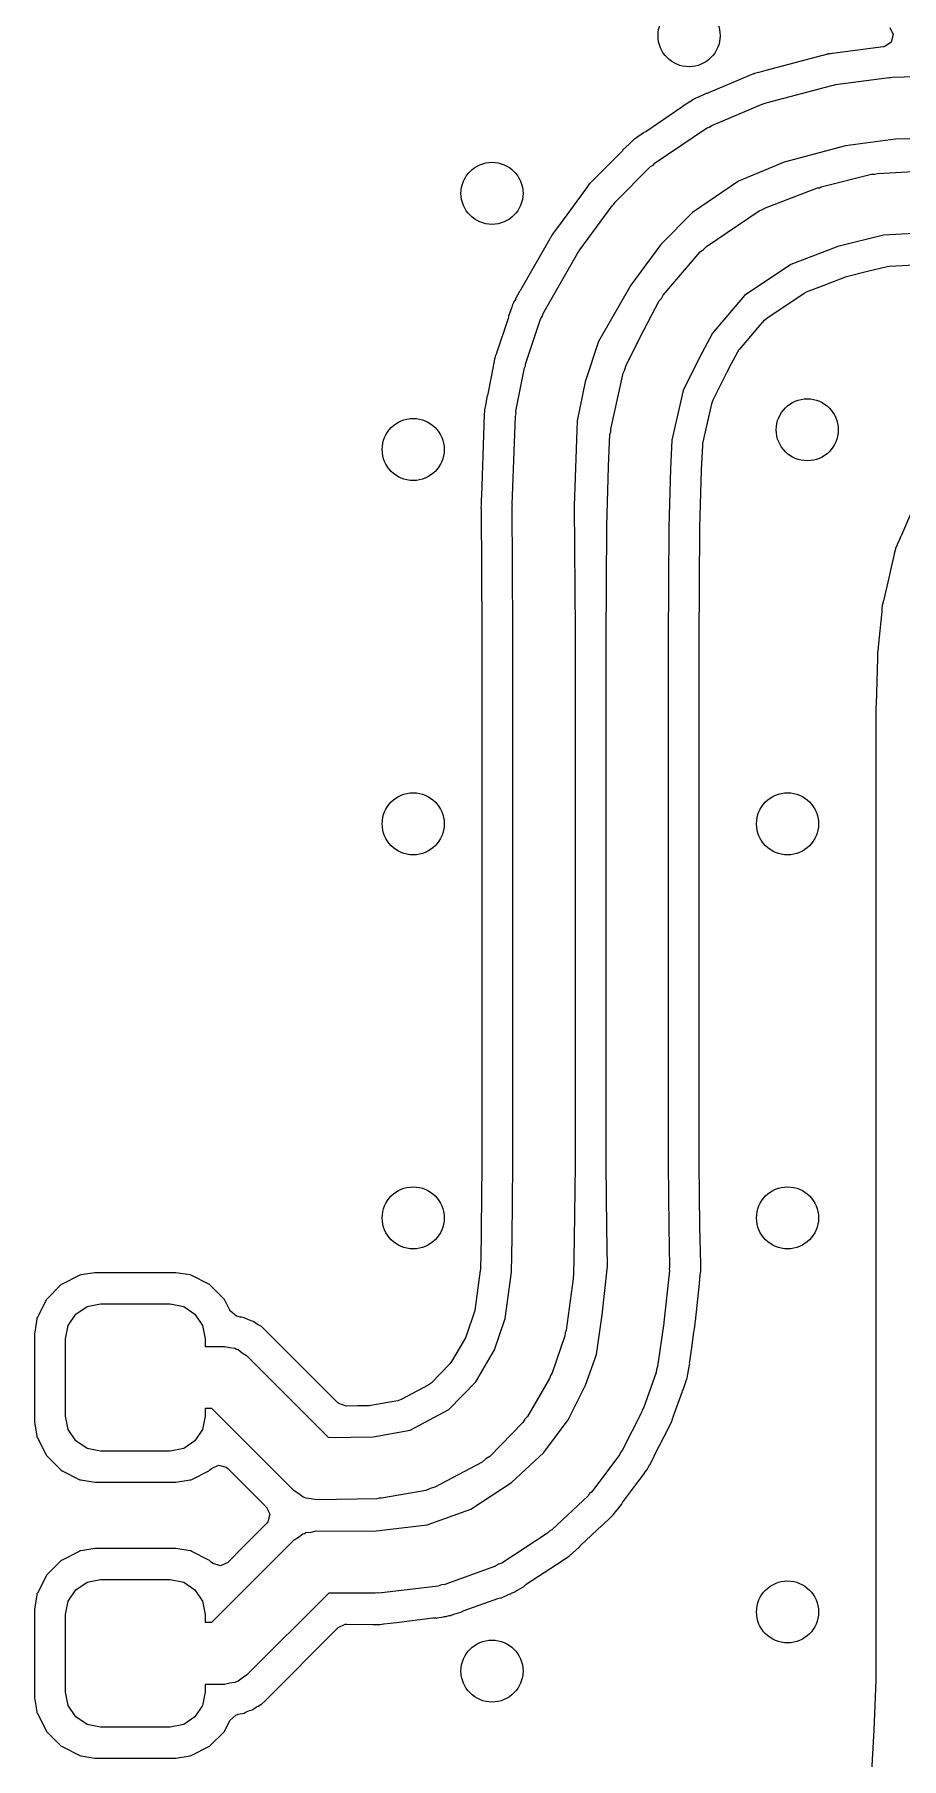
# Model space of a CAD drawing. Extents: x 2.37 to 5.13, y -5.38 to -2.62.
# Drawn here: x 2.8839 to 3.1039, y -4.4372 to -3.9997 of the extents above; entities that cross this region are included whole.
import ezdxf

# ---------------------------------------------------------------- set-up
doc = ezdxf.new("R2010")
doc.units = 0
doc.header["$MEASUREMENT"] = 0
doc.layers.add('BLACK', color=7, linetype='CONTINUOUS')

msp = doc.modelspace()

# ---------------------------------------------------------------- linework, layer by layer
at = {"layer": 'BLACK', "linetype": 'CONTINUOUS'}
for p, q in [((3.10099, -3.99788), (3.10183, -3.99969)), ((3.09925, -4.00283), (3.0864, -4.00453)), ((3.0994, -4.00281), (3.09925, -4.00283)), ((3.09946, -4.0028), (3.0994, -4.00281)), ((3.09967, -4.00275), (3.09946, -4.0028)), ((3.10131, -4.00161), (3.09967, -4.00275)), ((3.10183, -3.99969), (3.10131, -4.00161)), ((3.08389, -4.00503), (3.06951, -4.00884)), ((3.08397, -4.00501), (3.08389, -4.00503)), ((3.0849, -4.00473), (3.08397, -4.00501)), ((3.08501, -4.00472), (3.0849, -4.00473)), ((3.08513, -4.00469), (3.08501, -4.00472)), ((3.08514, -4.00469), (3.08513, -4.00469)), ((3.08513, -4.00469), (3.08513, -4.00469)), ((3.08525, -4.00467), (3.08514, -4.00469)), ((3.08514, -4.00469), (3.08514, -4.00469)), ((3.08536, -4.00464), (3.08525, -4.00467)), ((3.08547, -4.00463), (3.08536, -4.00464)), ((3.08593, -4.00458), (3.08547, -4.00463)), ((3.08547, -4.00463), (3.08547, -4.00463)), ((3.08632, -4.00454), (3.08593, -4.00458)), ((3.0864, -4.00453), (3.08632, -4.00454)), ((3.06533, -4.01013), (3.05494, -4.01451)), ((3.06537, -4.01011), (3.06533, -4.01013)), ((3.06636, -4.00968), (3.06537, -4.01011)), ((3.06647, -4.00965), (3.06636, -4.00968)), ((3.06651, -4.00963), (3.06647, -4.00965)), ((3.06661, -4.00959), (3.06651, -4.00963)), ((3.06766, -4.00933), (3.06661, -4.00959)), ((3.06771, -4.00932), (3.06766, -4.00933)), ((3.06951, -4.00884), (3.06771, -4.00932)), ((3.08717, -4.01239), (3.10078, -4.01059)), ((3.10078, -4.01059), (3.10119, -4.01063)), ((3.10119, -4.01063), (3.10159, -4.01053)), ((3.10159, -4.01053), (3.1166, -4.01013)), ((3.05099, -4.01625), (3.05026, -4.01674)), ((3.05111, -4.01619), (3.05099, -4.01625)), ((3.05141, -4.01603), (3.05111, -4.01619)), ((3.05143, -4.01602), (3.05141, -4.01603)), ((3.05153, -4.01595), (3.05143, -4.01602)), ((3.05234, -4.01561), (3.05153, -4.01595)), ((3.05244, -4.01557), (3.05234, -4.01561)), ((3.05417, -4.01476), (3.05244, -4.01557)), ((3.05437, -4.01466), (3.05417, -4.01476)), ((3.05417, -4.01476), (3.05417, -4.01476)), ((3.0546, -4.01463), (3.05437, -4.01466)), ((3.05462, -4.01463), (3.0546, -4.01463)), ((3.05494, -4.01451), (3.05462, -4.01463)), ((3.06958, -4.01699), (3.0862, -4.01259)), ((3.0862, -4.01259), (3.0867, -4.01257)), ((3.0867, -4.01257), (3.08717, -4.01239)), ((3.04792, -4.01833), (3.039, -4.02436)), ((3.04819, -4.01812), (3.04792, -4.01833)), ((3.04821, -4.0181), (3.04819, -4.01812)), ((3.04835, -4.01793), (3.04821, -4.0181)), ((3.05017, -4.0168), (3.04835, -4.01793)), ((3.05026, -4.01674), (3.05017, -4.0168)), ((3.05574, -4.02275), (3.06855, -4.01734)), ((3.06855, -4.01734), (3.06909, -4.01724)), ((3.06909, -4.01724), (3.06958, -4.01699)), ((3.03837, -4.02471), (3.03678, -4.02586)), ((3.03855, -4.02458), (3.03837, -4.02471)), ((3.03875, -4.02451), (3.03855, -4.02458)), ((3.039, -4.02436), (3.03875, -4.02451)), ((3.04139, -4.03228), (3.0544, -4.02347)), ((3.0544, -4.02347), (3.05511, -4.02319)), ((3.05511, -4.02319), (3.05574, -4.02275)), ((3.03291, -4.02939), (3.02567, -4.03663)), ((3.03311, -4.02917), (3.03291, -4.02939)), ((3.0332, -4.02899), (3.03311, -4.02917)), ((3.0348, -4.0275), (3.0332, -4.02899)), ((3.03487, -4.02743), (3.0348, -4.0275)), ((3.03553, -4.02677), (3.03487, -4.02743)), ((3.03562, -4.02671), (3.03553, -4.02677)), ((3.03571, -4.02663), (3.03562, -4.02671)), ((3.03576, -4.02659), (3.03571, -4.02663)), ((3.03571, -4.02663), (3.03571, -4.02663)), ((3.03585, -4.02652), (3.03576, -4.02659)), ((3.03576, -4.02659), (3.03576, -4.02659)), ((3.03593, -4.02644), (3.03585, -4.02652)), ((3.0367, -4.02592), (3.03593, -4.02644)), ((3.03678, -4.02586), (3.0367, -4.02592)), ((3.08973, -4.02794), (3.07415, -4.03207)), ((3.10242, -4.02626), (3.08973, -4.02794)), ((3.11687, -4.02587), (3.10242, -4.02626)), ((3.03123, -4.04223), (3.04024, -4.03322)), ((3.04024, -4.03322), (3.04088, -4.03283)), ((3.04088, -4.03283), (3.04139, -4.03228)), ((3.07415, -4.03207), (3.06257, -4.03695)), ((3.02477, -4.03753), (3.02406, -4.03851)), ((3.02479, -4.03751), (3.02477, -4.03753)), ((3.02481, -4.03748), (3.02479, -4.03751)), ((3.02567, -4.03663), (3.02481, -4.03748)), ((3.06257, -4.03695), (3.05084, -4.0449)), ((3.08349, -4.03836), (3.0963, -4.03516)), ((3.0963, -4.03516), (3.09706, -4.03514)), ((3.09706, -4.03514), (3.09779, -4.03494)), ((3.09779, -4.03494), (3.113, -4.03414)), ((3.02406, -4.03851), (3.01803, -4.04675)), ((3.03091, -4.04274), (3.03123, -4.04223)), ((3.06941, -4.04364), (3.08262, -4.03863)), ((3.08262, -4.03863), (3.08308, -4.03857)), ((3.08308, -4.03857), (3.08349, -4.03836)), ((3.01803, -4.04675), (3.01612, -4.04935)), ((3.02225, -4.05435), (3.03045, -4.04314)), ((3.03045, -4.04314), (3.03091, -4.04274)), ((3.05084, -4.0449), (3.0428, -4.05294)), ((3.05441, -4.05346), (3.06782, -4.04446)), ((3.06782, -4.04446), (3.06866, -4.04413)), ((3.06866, -4.04413), (3.06941, -4.04364)), ((3.01509, -4.05079), (3.01477, -4.05142)), ((3.01514, -4.05069), (3.01509, -4.05079)), ((3.01521, -4.05059), (3.01514, -4.05069)), ((3.01525, -4.05054), (3.01521, -4.05059)), ((3.01521, -4.05059), (3.01521, -4.05059)), ((3.01543, -4.05026), (3.01525, -4.05054)), ((3.01547, -4.0502), (3.01543, -4.05026)), ((3.01553, -4.0501), (3.01547, -4.0502)), ((3.01547, -4.0502), (3.01547, -4.0502)), ((3.01604, -4.04945), (3.01553, -4.0501)), ((3.01612, -4.04935), (3.01604, -4.04945)), ((3.09937, -4.05062), (3.08776, -4.05353)), ((3.11364, -4.04987), (3.09937, -4.05062)), ((3.01471, -4.05154), (3.00734, -4.06443)), ((3.01296, -4.07049), (3.02177, -4.05508)), ((3.01477, -4.05142), (3.01471, -4.05154)), ((3.02177, -4.05508), (3.02207, -4.05476)), ((3.02207, -4.05476), (3.02225, -4.05435)), ((3.0428, -4.05294), (3.03522, -4.06329)), ((3.04341, -4.06588), (3.05282, -4.05487)), ((3.05282, -4.05487), (3.05368, -4.05424)), ((3.05368, -4.05424), (3.05441, -4.05346)), ((3.08776, -4.05353), (3.07584, -4.05804)), ((3.07584, -4.05804), (3.06409, -4.06594)), ((3.09029, -4.06103), (3.09531, -4.05978)), ((3.09531, -4.05978), (3.10028, -4.05853)), ((3.10028, -4.05853), (3.10083, -4.05845)), ((3.10083, -4.05845), (3.10881, -4.05803)), ((3.00734, -4.06443), (3.00715, -4.06472)), ((3.03522, -4.06329), (3.02702, -4.07763)), ((3.0798, -4.06498), (3.08431, -4.06327)), ((3.08431, -4.06327), (3.08996, -4.06113)), ((3.08996, -4.06113), (3.09029, -4.06103)), ((3.00523, -4.06824), (3.00501, -4.0689)), ((3.0053, -4.0681), (3.00523, -4.06824)), ((3.00544, -4.06779), (3.0053, -4.0681)), ((3.00549, -4.06765), (3.00544, -4.06779)), ((3.00555, -4.06756), (3.00549, -4.06765)), ((3.00592, -4.0669), (3.00555, -4.06755)), ((3.00555, -4.06755), (3.00555, -4.06756)), ((3.00598, -4.0668), (3.00592, -4.0669)), ((3.00696, -4.06492), (3.00598, -4.0668)), ((3.00712, -4.06476), (3.00696, -4.06492)), ((3.00715, -4.06472), (3.00712, -4.06476)), ((3.03864, -4.07452), (3.04244, -4.06731)), ((3.04244, -4.06731), (3.04301, -4.06665)), ((3.04301, -4.06665), (3.04341, -4.06588)), ((3.06409, -4.06594), (3.05595, -4.07545)), ((3.06972, -4.07166), (3.07921, -4.06529)), ((3.07921, -4.06529), (3.0798, -4.06498)), ((3.00406, -4.07176), (3.00114, -4.08052)), ((3.00415, -4.07143), (3.00406, -4.07176)), ((3.00416, -4.07138), (3.00415, -4.07143)), ((3.00417, -4.07115), (3.00416, -4.07138)), ((3.00425, -4.07094), (3.00417, -4.07115)), ((3.00492, -4.06917), (3.00425, -4.07094)), ((3.00425, -4.07094), (3.00425, -4.07094)), ((3.00496, -4.06906), (3.00492, -4.06917)), ((3.00501, -4.0689), (3.00496, -4.06906)), ((3.00853, -4.08331), (3.01233, -4.0719)), ((3.01233, -4.0719), (3.01274, -4.07124)), ((3.01274, -4.07124), (3.01296, -4.07049)), ((3.06755, -4.07404), (3.06912, -4.07219)), ((3.06912, -4.07219), (3.06972, -4.07166)), ((3.03396, -4.08388), (3.03856, -4.07467)), ((3.03856, -4.07467), (3.03862, -4.0746)), ((3.03862, -4.0746), (3.03864, -4.07452)), ((3.05595, -4.07545), (3.0526, -4.0818)), ((3.06285, -4.07953), (3.06755, -4.07404)), ((3.00069, -4.08188), (3.00065, -4.08199)), ((3.00071, -4.08177), (3.00069, -4.08188)), ((3.00073, -4.08171), (3.00071, -4.08177)), ((3.00071, -4.08177), (3.00071, -4.08177)), ((3.00076, -4.0816), (3.00073, -4.08171)), ((3.00073, -4.08171), (3.00073, -4.08171)), ((3.00078, -4.08149), (3.00076, -4.0816)), ((3.0009, -4.08117), (3.00078, -4.08149)), ((3.00111, -4.08061), (3.0009, -4.08117)), ((3.00114, -4.08052), (3.00111, -4.08061)), ((3.02702, -4.07763), (3.02362, -4.08782)), ((3.0526, -4.0818), (3.04847, -4.09007)), ((3.06022, -4.08428), (3.06238, -4.0802)), ((3.06238, -4.0802), (3.06274, -4.07966)), ((3.06274, -4.07966), (3.06285, -4.07953)), ((2.99985, -4.08617), (2.99883, -4.09127)), ((3.00048, -4.08301), (2.99985, -4.08617)), ((3.0005, -4.08291), (3.00048, -4.08301)), ((3.00051, -4.08284), (3.0005, -4.08291)), ((3.00056, -4.08255), (3.00051, -4.08284)), ((3.00063, -4.0821), (3.00056, -4.08255)), ((3.00065, -4.08199), (3.00063, -4.0821)), ((3.00063, -4.0821), (3.00063, -4.0821)), ((3.00608, -4.09526), (3.00828, -4.08424)), ((3.00828, -4.08424), (3.00848, -4.0838)), ((3.00848, -4.0838), (3.00853, -4.08331)), ((3.03012, -4.09987), (3.03332, -4.08566)), ((3.03332, -4.08566), (3.03373, -4.0848)), ((3.03373, -4.0848), (3.03396, -4.08388)), ((3.05612, -4.09242), (3.05961, -4.08543)), ((3.05961, -4.08543), (3.05964, -4.08538)), ((3.05964, -4.08538), (3.06022, -4.08428)), ((3.02362, -4.08782), (3.02165, -4.09772)), ((3.04847, -4.09007), (3.04563, -4.10267)), ((2.99809, -4.095), (2.99808, -4.0951)), ((2.9981, -4.09492), (2.99809, -4.09496)), ((2.99809, -4.09496), (2.99809, -4.095)), ((2.99833, -4.09374), (2.9981, -4.09492)), ((2.9988, -4.09133), (2.99833, -4.09374)), ((2.99882, -4.0913), (2.9988, -4.09133)), ((2.99883, -4.09127), (2.99882, -4.0913)), ((3.05354, -4.1035), (3.05588, -4.09308)), ((3.05588, -4.09308), (3.05612, -4.09242)), ((2.99795, -4.09872), (2.99731, -4.11687)), ((2.99795, -4.09858), (2.99794, -4.09866)), ((2.99794, -4.09866), (2.99795, -4.09869)), ((2.99804, -4.09621), (2.99795, -4.09858)), ((2.99795, -4.09869), (2.99795, -4.09872)), ((2.99808, -4.0951), (2.99804, -4.0962)), ((2.99804, -4.0962), (2.99804, -4.09621)), ((3.00513, -4.11892), (3.00593, -4.09651)), ((3.00593, -4.09651), (3.0061, -4.09589)), ((3.0061, -4.09589), (3.00608, -4.09526)), ((3.02165, -4.09772), (3.02087, -4.11932)), ((3.02954, -4.10921), (3.02994, -4.10119)), ((3.02994, -4.10119), (3.03012, -4.10054)), ((3.03012, -4.10054), (3.03012, -4.09987)), ((3.04563, -4.10267), (3.04527, -4.1099)), ((3.05347, -4.10399), (3.05354, -4.1035)), ((3.05316, -4.11017), (3.05347, -4.10399)), ((3.02913, -4.12439), (3.02953, -4.10938)), ((3.02953, -4.10938), (3.02955, -4.10929)), ((3.02955, -4.10929), (3.02954, -4.10921)), ((3.04527, -4.1099), (3.04487, -4.12473)), ((3.05277, -4.12483), (3.05316, -4.11024)), ((3.05316, -4.11024), (3.05316, -4.11017)), ((2.99731, -4.11687), (2.99728, -4.11756)), ((2.99723, -4.11903), (2.9972, -4.11988)), ((2.9972, -4.11988), (2.99721, -4.11999)), ((2.99721, -4.11999), (2.99722, -4.12004)), ((2.99722, -4.12004), (2.99724, -4.12037)), ((2.99725, -4.11789), (2.99723, -4.11805)), ((2.99723, -4.11805), (2.99723, -4.11817)), ((2.99723, -4.11817), (2.99723, -4.11817)), ((2.99723, -4.11817), (2.99723, -4.1189)), ((2.99723, -4.1189), (2.99723, -4.11903)), ((2.99724, -4.12037), (2.99742, -4.15104)), ((2.99728, -4.11756), (2.99725, -4.11789)), ((3.00516, -4.11908), (3.00513, -4.11892)), ((3.00513, -4.11923), (3.00516, -4.11908)), ((3.00531, -4.15102), (3.00513, -4.11923)), ((3.02087, -4.11932), (3.02106, -4.15097)), ((3.10768, -4.11786), (3.10387, -4.12673)), ((3.02894, -4.15335), (3.02913, -4.12453)), ((3.02914, -4.12446), (3.02913, -4.12439)), ((3.02913, -4.12453), (3.02914, -4.12446)), ((3.04487, -4.12473), (3.04469, -4.15342)), ((3.05258, -4.15344), (3.05277, -4.12489)), ((3.05277, -4.12489), (3.05277, -4.12483)), ((3.10283, -4.12918), (3.10242, -4.13013)), ((3.10285, -4.12912), (3.10283, -4.12918)), ((3.10337, -4.12782), (3.10285, -4.12912)), ((3.10371, -4.127), (3.10337, -4.12782)), ((3.10379, -4.12689), (3.10371, -4.127)), ((3.10387, -4.12673), (3.10379, -4.12689)), ((3.10148, -4.13407), (3.10067, -4.13759)), ((3.10151, -4.13389), (3.10148, -4.13407)), ((3.10206, -4.13153), (3.1015, -4.13375)), ((3.1015, -4.13375), (3.10151, -4.13389)), ((3.10208, -4.13147), (3.10206, -4.13153)), ((3.10228, -4.13058), (3.10208, -4.13147)), ((3.10231, -4.13046), (3.10228, -4.13058)), ((3.10235, -4.13036), (3.10231, -4.13046)), ((3.10237, -4.1303), (3.10235, -4.13036)), ((3.10239, -4.13024), (3.10237, -4.1303)), ((3.10242, -4.13013), (3.10239, -4.13024)), ((3.10067, -4.13759), (3.09935, -4.14337)), ((3.09888, -4.14613), (3.098, -4.1551)), ((3.09889, -4.14605), (3.09888, -4.14613)), ((3.09895, -4.1452), (3.09889, -4.14605)), ((3.09898, -4.14497), (3.09895, -4.14508)), ((3.09895, -4.14508), (3.09895, -4.1452)), ((3.09895, -4.1452), (3.09895, -4.1452)), ((3.099, -4.14486), (3.09898, -4.14497)), ((3.099, -4.14485), (3.09899, -4.14485)), ((3.09899, -4.14485), (3.09899, -4.14486)), ((3.09899, -4.14486), (3.099, -4.14486)), ((3.09902, -4.14474), (3.099, -4.14485)), ((3.09903, -4.14463), (3.09902, -4.14474)), ((3.09927, -4.14369), (3.09903, -4.14463)), ((3.09929, -4.14361), (3.09927, -4.14369)), ((3.09935, -4.14337), (3.09929, -4.14361)), ((2.99742, -4.15104), (2.99742, -4.15106)), ((2.99742, -4.15106), (2.99742, -4.28651)), ((3.00531, -4.28656), (3.00531, -4.15102)), ((3.02106, -4.15097), (3.02106, -4.15098)), ((3.02106, -4.15098), (3.02106, -4.151)), ((3.02106, -4.151), (3.02106, -4.28661)), ((3.02894, -4.15337), (3.02894, -4.15335)), ((3.02894, -4.15339), (3.02894, -4.15337)), ((3.02894, -4.2864), (3.02894, -4.15339)), ((3.04469, -4.15342), (3.04469, -4.28635)), ((3.05258, -4.15346), (3.05258, -4.15344)), ((3.05258, -4.28629), (3.05258, -4.15346)), ((3.09787, -4.1559), (3.09786, -4.15636)), ((3.09795, -4.15549), (3.09787, -4.1559)), ((3.09799, -4.15524), (3.09795, -4.15549)), ((3.098, -4.1551), (3.09799, -4.15524)), ((3.09781, -4.15797), (3.09747, -4.16974)), ((3.09784, -4.1567), (3.09779, -4.1573)), ((3.09779, -4.1573), (3.09779, -4.15741)), ((3.09779, -4.15741), (3.09779, -4.15741)), ((3.09779, -4.15741), (3.09781, -4.15771)), ((3.09781, -4.15771), (3.09781, -4.15797)), ((3.09786, -4.1565), (3.09784, -4.1567)), ((3.09786, -4.15636), (3.09786, -4.1565)), ((3.09741, -4.17195), (3.0974, -4.17218)), ((3.0974, -4.17218), (3.09742, -4.1723)), ((3.09743, -4.17121), (3.09741, -4.17195)), ((3.09742, -4.1723), (3.09742, -4.17241)), ((3.09742, -4.17241), (3.09742, -4.17241)), ((3.09742, -4.17241), (3.09743, -4.1726)), ((3.09745, -4.17004), (3.09743, -4.17015)), ((3.09743, -4.17015), (3.09743, -4.17027)), ((3.09743, -4.17027), (3.09743, -4.17113)), ((3.09743, -4.17113), (3.09743, -4.17121)), ((3.09743, -4.1726), (3.09743, -4.18626)), ((3.09746, -4.16992), (3.09745, -4.17004)), ((3.09747, -4.16974), (3.09746, -4.16992)), ((3.09746, -4.16992), (3.09746, -4.16992)), ((3.09743, -4.18626), (3.09742, -4.19535)), ((3.09742, -4.19535), (3.09742, -4.19536)), ((3.09742, -4.19536), (3.09742, -4.19536)), ((3.09742, -4.19536), (3.09742, -4.19654)), ((3.09742, -4.19654), (3.09742, -4.19783)), ((3.09742, -4.19783), (3.09742, -4.19784)), ((3.09742, -4.19784), (3.09742, -4.19784)), ((3.09742, -4.19784), (3.09742, -4.38736)), ((2.99742, -4.28654), (2.99726, -4.30282)), ((2.99742, -4.28651), (2.99742, -4.28654)), ((3.00513, -4.30508), (3.00531, -4.28656)), ((3.02106, -4.28668), (3.02087, -4.30529)), ((3.02106, -4.28661), (3.02106, -4.28665)), ((3.02106, -4.28665), (3.02106, -4.28668)), ((3.02895, -4.28644), (3.02894, -4.2864)), ((3.02894, -4.28648), (3.02895, -4.28644)), ((3.02913, -4.30249), (3.02894, -4.28648)), ((3.04469, -4.28635), (3.04487, -4.30227)), ((3.05258, -4.28632), (3.05258, -4.28629)), ((3.05277, -4.30211), (3.05258, -4.28632)), ((2.99723, -4.30497), (2.99706, -4.31297)), ((2.99726, -4.30282), (2.99723, -4.30493)), ((2.99723, -4.30493), (2.99723, -4.30497)), ((3.00494, -4.31377), (3.00513, -4.30508)), ((3.02913, -4.30252), (3.02913, -4.30249)), ((3.02913, -4.30254), (3.02913, -4.30252)), ((3.02932, -4.31225), (3.02913, -4.30254)), ((3.04487, -4.30227), (3.04507, -4.31246)), ((3.05277, -4.30214), (3.05277, -4.30211)), ((3.05277, -4.30216), (3.05277, -4.30214)), ((3.05295, -4.31171), (3.05277, -4.30216)), ((3.02087, -4.30537), (3.02067, -4.31458)), ((3.02087, -4.30529), (3.02086, -4.30533)), ((3.02086, -4.30533), (3.02087, -4.30537)), ((2.99703, -4.31331), (2.9966, -4.31645)), ((2.99706, -4.31297), (2.99703, -4.31331)), ((3.0033, -4.32557), (3.00494, -4.31377)), ((3.02799, -4.32461), (3.02932, -4.31225)), ((3.04503, -4.31344), (3.04363, -4.32646)), ((3.04507, -4.31246), (3.04497, -4.31295)), ((3.04497, -4.31295), (3.04503, -4.31344)), ((3.05286, -4.31448), (3.05297, -4.31364)), ((3.05296, -4.31201), (3.05295, -4.31171)), ((3.05296, -4.3121), (3.05296, -4.31201)), ((3.05301, -4.31305), (3.05296, -4.3121)), ((3.05297, -4.31364), (3.05299, -4.31353)), ((3.05297, -4.31364), (3.05297, -4.31364)), ((3.05299, -4.31328), (3.053, -4.31317)), ((3.053, -4.31328), (3.05299, -4.31328)), ((3.05299, -4.31342), (3.05299, -4.3133)), ((3.05299, -4.3133), (3.053, -4.3133)), ((3.05299, -4.31353), (3.05299, -4.31342)), ((3.053, -4.31317), (3.05301, -4.31305)), ((3.053, -4.3133), (3.053, -4.31328)), ((2.89068, -4.31694), (2.88693, -4.32069)), ((2.89089, -4.31683), (2.89068, -4.31694)), ((2.89521, -4.31463), (2.89089, -4.31683)), ((2.89089, -4.31683), (2.89089, -4.31683)), ((2.89541, -4.31453), (2.89521, -4.31463)), ((2.89521, -4.31463), (2.89521, -4.31463)), ((2.89564, -4.31449), (2.89541, -4.31453)), ((2.89922, -4.31392), (2.89564, -4.31449)), ((2.89564, -4.31449), (2.89564, -4.31449)), ((2.89934, -4.31391), (2.89922, -4.31392)), ((2.91969, -4.31391), (2.89934, -4.31391)), ((2.9198, -4.31392), (2.91969, -4.31391)), ((2.92338, -4.31449), (2.9198, -4.31392)), ((2.92361, -4.31453), (2.92338, -4.31449)), ((2.92338, -4.31449), (2.92338, -4.31449)), ((2.92382, -4.31463), (2.92361, -4.31453)), ((2.92813, -4.31683), (2.92382, -4.31463)), ((2.92382, -4.31463), (2.92382, -4.31463)), ((2.92814, -4.31683), (2.92813, -4.31683)), ((2.92834, -4.31694), (2.92814, -4.31683)), ((2.93209, -4.32069), (2.92834, -4.31694)), ((2.9966, -4.31645), (2.99563, -4.32346)), ((3.0206, -4.31548), (3.0188, -4.32849)), ((3.02067, -4.31458), (3.02056, -4.31503)), ((3.02056, -4.31503), (3.0206, -4.31548)), ((3.0516, -4.32617), (3.05262, -4.31666)), ((3.05262, -4.31666), (3.05285, -4.31457)), ((3.05285, -4.31457), (3.05286, -4.31448)), ((2.88683, -4.32089), (2.88466, -4.32516)), ((2.88693, -4.32069), (2.88683, -4.32089)), ((2.88683, -4.32089), (2.88683, -4.32089)), ((2.89439, -4.32439), (2.89726, -4.32247)), ((2.89726, -4.32247), (2.90065, -4.3218)), ((2.90065, -4.3218), (2.91837, -4.3218)), ((2.91837, -4.3218), (2.92176, -4.32247)), ((2.92176, -4.32247), (2.92463, -4.32439)), ((2.93348, -4.32342), (2.93209, -4.32069)), ((2.88449, -4.32564), (2.88395, -4.32901)), ((2.88452, -4.32542), (2.88449, -4.32564)), ((2.88449, -4.32564), (2.88449, -4.32564)), ((2.88466, -4.32516), (2.88452, -4.32542)), ((2.89247, -4.32727), (2.89439, -4.32439)), ((2.92463, -4.32439), (2.92655, -4.32727)), ((2.93351, -4.32346), (2.93348, -4.32342)), ((2.93363, -4.32369), (2.93351, -4.32346)), ((2.9352, -4.32491), (2.93363, -4.32369)), ((2.9355, -4.32501), (2.9352, -4.32491)), ((2.93562, -4.32505), (2.9355, -4.32501)), ((2.93607, -4.32516), (2.93562, -4.32505)), ((2.93642, -4.32521), (2.93607, -4.32516)), ((2.93708, -4.32532), (2.93642, -4.32521)), ((2.93729, -4.32542), (2.93708, -4.32532)), ((2.938, -4.32578), (2.93729, -4.32542)), ((2.93842, -4.32596), (2.938, -4.32578)), ((2.93918, -4.3262), (2.93842, -4.32596)), ((2.9394, -4.32628), (2.93918, -4.3262)), ((2.93918, -4.3262), (2.93918, -4.3262)), ((2.93958, -4.32641), (2.9394, -4.32628)), ((2.94023, -4.32688), (2.93958, -4.32641)), ((2.93958, -4.32641), (2.93958, -4.32641)), ((2.94062, -4.32712), (2.94023, -4.32688)), ((2.9955, -4.32401), (2.99362, -4.32951)), ((2.99563, -4.32347), (2.9955, -4.32401)), ((2.99563, -4.32346), (2.99563, -4.32347)), ((3.0006, -4.33351), (3.0033, -4.32557)), ((3.02652, -4.3347), (3.02799, -4.32461)), ((3.04359, -4.32673), (3.04199, -4.33775)), ((3.04363, -4.32646), (3.04358, -4.32659)), ((3.04358, -4.32659), (3.04359, -4.32673)), ((3.05145, -4.32752), (3.05157, -4.32676)), ((3.05157, -4.32675), (3.05158, -4.32664)), ((3.05157, -4.32676), (3.05157, -4.32675)), ((3.05158, -4.32652), (3.0516, -4.32617)), ((3.05158, -4.32653), (3.05158, -4.32652)), ((3.05158, -4.32664), (3.05158, -4.32653)), ((3.05158, -4.32653), (3.05158, -4.32653)), ((2.88395, -4.32901), (2.8839, -4.32934)), ((2.8839, -4.32934), (2.8839, -4.35166)), ((2.8918, -4.33066), (2.89247, -4.32727)), ((2.8918, -4.35034), (2.8918, -4.33066)), ((2.92655, -4.32727), (2.92723, -4.33066)), ((2.92723, -4.33066), (2.92723, -4.33263)), ((2.94133, -4.32748), (2.94062, -4.32712)), ((2.94153, -4.32758), (2.94133, -4.32748)), ((2.94242, -4.32847), (2.94153, -4.32758)), ((2.96087, -4.34692), (2.94242, -4.32847)), ((2.94242, -4.32847), (2.94242, -4.32847)), ((2.99324, -4.33047), (2.98974, -4.33646)), ((2.99348, -4.32994), (2.99324, -4.33047)), ((2.99362, -4.32951), (2.99348, -4.32994)), ((3.01845, -4.32994), (3.01525, -4.33935)), ((3.01853, -4.32919), (3.01845, -4.32994)), ((3.0188, -4.32849), (3.01853, -4.32919)), ((3.05067, -4.33288), (3.05124, -4.32898)), ((3.05124, -4.32898), (3.05131, -4.32864)), ((3.05131, -4.32864), (3.05134, -4.32852)), ((3.05134, -4.32852), (3.05144, -4.32763)), ((3.05144, -4.32763), (3.05145, -4.32752)), ((2.92723, -4.33263), (2.93216, -4.33263)), ((2.93216, -4.33263), (2.93345, -4.33292)), ((2.93345, -4.33292), (2.93475, -4.33307)), ((2.93475, -4.33307), (2.93514, -4.33331)), ((2.93514, -4.33331), (2.93558, -4.33341)), ((2.93558, -4.33341), (2.9366, -4.33423)), ((2.9366, -4.33423), (2.93772, -4.33493)), ((2.93772, -4.33493), (2.95854, -4.35575)), ((2.99589, -4.34159), (3.0006, -4.33351)), ((3.02375, -4.34248), (3.02652, -4.3347)), ((3.05016, -4.33642), (3.05067, -4.33288)), ((2.98931, -4.33703), (2.98454, -4.34191)), ((2.98974, -4.33646), (2.98931, -4.33703)), ((3.01484, -4.34002), (3.0146, -4.34077)), ((3.01525, -4.33935), (3.01484, -4.34002)), ((3.04162, -4.33924), (3.03841, -4.34825)), ((3.04171, -4.33847), (3.04162, -4.33924)), ((3.04199, -4.33775), (3.04171, -4.33847)), ((3.04962, -4.3401), (3.04975, -4.33924)), ((3.04975, -4.33924), (3.04977, -4.33912)), ((3.04977, -4.33912), (3.05012, -4.33726)), ((3.05012, -4.33726), (3.05016, -4.33704)), ((3.05013, -4.33676), (3.05016, -4.33642)), ((3.05013, -4.33681), (3.05013, -4.33676)), ((3.05016, -4.33704), (3.05013, -4.33681)), ((2.98383, -4.34245), (2.97698, -4.3461)), ((2.98454, -4.34191), (2.98383, -4.34245)), ((2.98902, -4.34863), (2.99589, -4.34159)), ((3.0146, -4.34077), (3.00899, -4.35038)), ((3.01929, -4.35123), (3.02375, -4.34248)), ((3.04599, -4.35052), (3.04823, -4.34421)), ((3.04823, -4.34421), (3.04836, -4.3439)), ((3.04836, -4.3439), (3.04838, -4.34385)), ((3.04838, -4.34385), (3.04851, -4.34367)), ((3.04851, -4.34367), (3.04915, -4.34164)), ((3.04915, -4.34164), (3.04918, -4.34153)), ((3.04918, -4.34153), (3.04943, -4.34082)), ((3.04943, -4.34082), (3.04947, -4.34071)), ((3.04947, -4.34071), (3.0495, -4.34057)), ((3.0495, -4.34057), (3.04958, -4.34024)), ((3.04958, -4.34024), (3.04962, -4.3401)), ((2.92889, -4.34837), (2.92723, -4.34837)), ((2.92723, -4.34837), (2.92723, -4.35034)), ((2.94977, -4.36926), (2.92889, -4.34837)), ((2.9611, -4.34713), (2.96087, -4.34692)), ((2.96298, -4.34777), (2.9611, -4.34713)), ((2.96596, -4.34772), (2.96298, -4.34777)), ((2.96883, -4.34766), (2.96596, -4.34772)), ((2.96928, -4.34762), (2.96883, -4.34766)), ((2.97358, -4.34685), (2.96928, -4.34762)), ((2.97612, -4.3464), (2.97358, -4.34685)), ((2.97698, -4.3461), (2.97612, -4.3464)), ((2.97919, -4.35387), (2.98902, -4.34863)), ((3.03814, -4.34868), (3.03801, -4.34918)), ((3.03841, -4.34825), (3.03814, -4.34868)), ((2.8839, -4.35166), (2.88392, -4.35177)), ((2.88392, -4.35177), (2.88449, -4.35536)), ((2.89247, -4.35373), (2.8918, -4.35034)), ((2.92723, -4.35034), (2.92655, -4.35373)), ((3.00783, -4.3519), (2.99942, -4.36051)), ((3.00834, -4.35108), (3.00783, -4.3519)), ((3.00899, -4.35038), (3.00834, -4.35108)), ((3.01311, -4.35953), (3.01929, -4.35123)), ((3.03801, -4.34918), (3.03301, -4.35899)), ((3.04117, -4.36037), (3.04493, -4.35299)), ((3.04493, -4.35299), (3.04497, -4.35292)), ((3.04497, -4.35292), (3.04539, -4.35215)), ((3.04539, -4.35215), (3.04544, -4.35205)), ((3.04544, -4.35205), (3.04548, -4.35194)), ((3.04548, -4.35194), (3.04552, -4.35185)), ((3.04552, -4.35185), (3.04556, -4.35176)), ((3.04556, -4.35176), (3.04561, -4.35166)), ((3.04561, -4.35166), (3.04564, -4.35155)), ((3.04564, -4.35155), (3.04592, -4.35072)), ((3.04564, -4.35155), (3.04564, -4.35155)), ((3.04592, -4.35072), (3.04594, -4.35065)), ((3.04594, -4.35065), (3.04599, -4.35052)), ((2.88449, -4.35536), (2.88449, -4.35536)), ((2.88449, -4.35536), (2.88452, -4.35558)), ((2.88452, -4.35558), (2.88463, -4.35579)), ((2.88463, -4.35579), (2.88463, -4.35579)), ((2.88463, -4.35579), (2.88683, -4.36011)), ((2.89439, -4.35661), (2.89247, -4.35373)), ((2.89726, -4.35853), (2.89439, -4.35661)), ((2.92463, -4.35661), (2.92176, -4.35853)), ((2.92655, -4.35373), (2.92463, -4.35661)), ((2.95854, -4.35575), (2.96983, -4.35554)), ((2.96983, -4.35554), (2.97919, -4.35387)), ((2.88683, -4.36011), (2.88683, -4.36011)), ((2.88683, -4.36011), (2.88693, -4.36031)), ((2.88693, -4.36031), (2.89068, -4.36406)), ((2.90065, -4.3592), (2.89726, -4.35853)), ((2.91837, -4.3592), (2.90065, -4.3592)), ((2.92176, -4.35853), (2.91837, -4.3592)), ((2.99751, -4.36195), (2.98549, -4.36835)), ((2.99841, -4.36116), (2.99751, -4.36195)), ((2.99942, -4.36051), (2.99841, -4.36116)), ((3.00492, -4.36719), (3.01311, -4.35953)), ((3.03232, -4.3601), (3.02531, -4.36951)), ((3.03258, -4.3595), (3.03232, -4.3601)), ((3.03301, -4.35899), (3.03258, -4.3595)), ((3.04001, -4.36263), (3.04104, -4.36068)), ((3.04104, -4.36068), (3.04112, -4.36051)), ((3.04104, -4.36068), (3.04104, -4.36068)), ((3.04112, -4.36051), (3.04114, -4.36044)), ((3.04114, -4.36044), (3.04117, -4.36037)), ((2.89068, -4.36406), (2.89089, -4.36417)), ((2.89089, -4.36417), (2.89089, -4.36417)), ((2.89089, -4.36417), (2.89521, -4.36637)), ((2.92382, -4.36637), (2.92814, -4.36417)), ((2.92814, -4.36417), (2.92834, -4.36406)), ((2.92834, -4.36406), (2.92882, -4.36359)), ((2.92882, -4.36359), (2.93062, -4.36274)), ((2.93062, -4.36274), (2.93255, -4.36326)), ((2.93255, -4.36326), (2.93294, -4.36359)), ((2.93294, -4.36359), (2.94245, -4.3731)), ((3.03728, -4.36669), (3.03773, -4.36608)), ((3.03773, -4.36608), (3.03869, -4.36476)), ((3.03869, -4.36476), (3.03871, -4.36473)), ((3.03871, -4.36473), (3.03932, -4.36391)), ((3.03932, -4.36391), (3.03939, -4.36382)), ((3.03932, -4.36391), (3.03932, -4.36391)), ((3.03939, -4.36382), (3.03943, -4.36374)), ((3.03943, -4.36374), (3.03948, -4.36367)), ((3.03948, -4.36367), (3.04, -4.36266)), ((3.04, -4.36266), (3.04001, -4.36263)), ((2.89521, -4.36637), (2.89521, -4.36637)), ((2.89521, -4.36637), (2.89541, -4.36647)), ((2.89541, -4.36647), (2.89564, -4.36651)), ((2.89564, -4.36651), (2.89564, -4.36651)), ((2.89564, -4.36651), (2.89922, -4.36708)), ((2.89922, -4.36708), (2.89934, -4.36709)), ((2.89934, -4.36709), (2.91969, -4.36709)), ((2.91969, -4.36709), (2.9198, -4.36708)), ((2.9198, -4.36708), (2.92338, -4.36651)), ((2.92338, -4.36651), (2.92361, -4.36647)), ((2.92338, -4.36651), (2.92338, -4.36651)), ((2.92361, -4.36647), (2.92382, -4.36637)), ((2.92382, -4.36637), (2.92382, -4.36637)), ((2.95095, -4.37), (2.94977, -4.36926)), ((2.95205, -4.37084), (2.95095, -4.37)), ((2.98318, -4.36915), (2.97197, -4.37115)), ((2.98431, -4.36867), (2.98318, -4.36915)), ((2.98549, -4.36835), (2.98431, -4.36867)), ((2.99466, -4.3739), (3.00492, -4.36719)), ((3.02438, -4.37055), (3.01517, -4.37916)), ((3.02477, -4.36997), (3.02438, -4.37055)), ((3.02531, -4.36951), (3.02477, -4.36997)), ((3.03311, -4.37225), (3.03717, -4.3668)), ((3.03717, -4.3668), (3.03723, -4.36674)), ((3.03723, -4.36674), (3.03728, -4.36669)), ((2.94245, -4.3731), (2.94255, -4.37321)), ((2.94255, -4.37321), (2.9426, -4.37332)), ((2.9426, -4.37332), (2.94277, -4.37347)), ((2.94277, -4.37347), (2.94291, -4.37366)), ((2.94291, -4.37366), (2.94285, -4.3737)), ((2.94285, -4.3737), (2.94359, -4.37521)), ((2.95242, -4.37092), (2.95205, -4.37084)), ((2.95274, -4.37112), (2.95242, -4.37092)), ((2.95412, -4.37128), (2.95274, -4.37112)), ((2.95547, -4.37156), (2.95412, -4.37128)), ((2.97075, -4.37127), (2.95547, -4.37156)), ((2.97135, -4.37112), (2.97075, -4.37127)), ((2.97197, -4.37115), (2.97135, -4.37112)), ((2.98358, -4.37789), (2.99466, -4.3739)), ((3.03091, -4.37521), (3.03153, -4.37438)), ((3.03153, -4.37438), (3.03156, -4.37433)), ((3.03156, -4.37433), (3.03283, -4.3727)), ((3.03283, -4.3727), (3.03297, -4.37252)), ((3.03283, -4.3727), (3.03283, -4.3727)), ((3.03297, -4.37252), (3.03302, -4.3724)), ((3.03302, -4.3724), (3.03311, -4.37225)), ((2.94243, -4.37792), (2.9368, -4.38355)), ((2.94246, -4.37788), (2.94243, -4.37792)), ((2.94248, -4.37785), (2.94246, -4.37788)), ((2.94274, -4.37759), (2.94248, -4.37785)), ((2.94311, -4.37715), (2.94274, -4.37759)), ((2.94359, -4.37521), (2.94311, -4.37715)), ((2.95408, -4.37973), (2.95539, -4.37944)), ((2.95539, -4.37944), (2.96995, -4.37952)), ((2.96995, -4.37952), (2.98358, -4.37789)), ((3.01517, -4.37916), (3.01458, -4.3795)), ((3.02245, -4.38316), (3.02797, -4.378)), ((3.02797, -4.378), (3.02811, -4.37789)), ((3.02811, -4.37789), (3.02823, -4.37782)), ((3.02823, -4.37782), (3.02987, -4.37622)), ((3.02987, -4.37622), (3.02992, -4.37618)), ((3.02992, -4.37618), (3.03059, -4.37555)), ((3.03059, -4.37555), (3.03067, -4.37547)), ((3.03067, -4.37547), (3.03074, -4.37538)), ((3.03074, -4.37538), (3.03078, -4.37534)), ((3.03078, -4.37534), (3.03082, -4.37529)), ((3.03078, -4.37534), (3.03078, -4.37534)), ((3.03082, -4.37529), (3.03091, -4.37521)), ((2.92889, -4.40263), (2.94978, -4.38173)), ((2.9368, -4.38355), (2.93294, -4.38741)), ((2.94978, -4.38173), (2.95091, -4.38102)), ((2.95091, -4.38102), (2.95197, -4.3802)), ((2.95197, -4.3802), (2.95239, -4.3801)), ((2.95239, -4.3801), (2.95275, -4.37988)), ((2.95275, -4.37988), (2.95408, -4.37973)), ((3.01412, -4.37999), (3.0025, -4.38759)), ((3.01458, -4.3795), (3.01412, -4.37999)), ((3.0205, -4.38498), (3.02208, -4.38355)), ((3.02208, -4.38355), (3.02225, -4.3834)), ((3.02208, -4.38355), (3.02208, -4.38355)), ((3.02225, -4.3834), (3.02229, -4.38332)), ((3.02229, -4.38332), (3.02237, -4.38324)), ((3.02237, -4.38324), (3.02245, -4.38316)), ((2.89068, -4.38694), (2.88693, -4.39069)), ((2.89089, -4.38683), (2.89068, -4.38694)), ((2.89521, -4.38463), (2.89089, -4.38683)), ((2.89089, -4.38683), (2.89089, -4.38683)), ((2.89541, -4.38453), (2.89521, -4.38463)), ((2.89521, -4.38463), (2.89521, -4.38463)), ((2.89564, -4.38449), (2.89541, -4.38453)), ((2.89922, -4.38392), (2.89564, -4.38449)), ((2.89564, -4.38449), (2.89564, -4.38449)), ((2.89934, -4.38391), (2.89922, -4.38392)), ((2.91969, -4.38391), (2.89934, -4.38391)), ((2.9198, -4.38392), (2.91969, -4.38391)), ((2.92338, -4.38449), (2.9198, -4.38392)), ((2.92361, -4.38453), (2.92338, -4.38449)), ((2.92338, -4.38449), (2.92338, -4.38449)), ((2.92382, -4.38463), (2.92361, -4.38453)), ((2.92813, -4.38683), (2.92382, -4.38463)), ((2.92382, -4.38463), (2.92382, -4.38463)), ((2.92814, -4.38683), (2.92813, -4.38683)), ((2.92834, -4.38694), (2.92814, -4.38683)), ((2.92882, -4.38741), (2.92834, -4.38694)), ((2.92921, -4.38774), (2.92882, -4.38741)), ((2.93113, -4.38826), (2.92921, -4.38774)), ((2.93294, -4.38741), (2.93113, -4.38826)), ((3.00164, -4.38791), (3.00086, -4.38841)), ((3.0025, -4.38759), (3.00164, -4.38791)), ((3.0087, -4.39297), (3.01638, -4.38794)), ((3.01638, -4.38794), (3.01648, -4.38789)), ((3.01648, -4.38789), (3.01656, -4.38786)), ((3.01656, -4.38786), (3.01675, -4.38773)), ((3.01675, -4.38773), (3.01852, -4.38654)), ((3.01675, -4.38773), (3.01675, -4.38773)), ((3.01852, -4.38654), (3.01856, -4.38651)), ((3.01856, -4.38651), (3.01938, -4.38597)), ((3.01938, -4.38597), (3.01948, -4.38591)), ((3.01938, -4.38597), (3.01938, -4.38597)), ((3.01948, -4.38591), (3.01956, -4.38583)), ((3.01956, -4.38583), (3.01957, -4.38583)), ((3.01957, -4.38583), (3.01966, -4.38577)), ((3.01966, -4.38577), (3.02047, -4.38501)), ((3.02047, -4.38501), (3.0205, -4.38498)), ((3.09742, -4.38736), (3.09742, -4.38736)), ((3.09742, -4.38736), (3.09742, -4.38737)), ((3.09742, -4.38737), (3.09742, -4.38737)), ((3.09742, -4.38737), (3.09742, -4.38774)), ((3.09742, -4.38774), (3.09742, -4.38861)), ((2.88683, -4.39089), (2.88463, -4.39521)), ((2.88693, -4.39069), (2.88683, -4.39089)), ((2.88683, -4.39089), (2.88683, -4.39089)), ((2.89439, -4.39439), (2.89726, -4.39247)), ((2.89726, -4.39247), (2.90065, -4.3918)), ((2.90065, -4.3918), (2.91837, -4.3918)), ((2.91837, -4.3918), (2.92176, -4.39247)), ((2.92176, -4.39247), (2.92463, -4.39439)), ((3.00086, -4.38841), (2.98805, -4.39301)), ((3.09742, -4.38861), (3.09742, -4.38984)), ((3.09742, -4.38984), (3.09742, -4.38984)), ((3.09742, -4.38984), (3.09742, -4.38985)), ((3.09742, -4.38985), (3.09743, -4.41718)), ((2.88449, -4.39564), (2.88399, -4.39875)), ((2.88452, -4.39542), (2.88449, -4.39564)), ((2.88449, -4.39564), (2.88449, -4.39564)), ((2.88463, -4.39521), (2.88452, -4.39542)), ((2.89247, -4.39727), (2.89439, -4.39439)), ((2.92463, -4.39439), (2.92655, -4.39727)), ((2.95858, -4.3952), (2.93771, -4.41608)), ((2.97035, -4.39527), (2.95858, -4.3952)), ((2.97083, -4.39517), (2.97035, -4.39527)), ((2.97132, -4.39522), (2.97083, -4.39517)), ((2.98634, -4.39342), (2.97132, -4.39522)), ((2.98717, -4.39312), (2.98634, -4.39342)), ((2.98805, -4.39301), (2.98717, -4.39312)), ((2.9929, -4.39966), (3.00145, -4.39659)), ((3.00145, -4.39659), (3.00212, -4.39643)), ((3.00212, -4.39643), (3.00239, -4.3964)), ((3.00239, -4.3964), (3.0026, -4.39631)), ((3.0026, -4.39631), (3.00401, -4.39568)), ((3.0026, -4.39631), (3.0026, -4.39631)), ((3.00401, -4.39568), (3.00422, -4.39559)), ((3.00422, -4.39559), (3.0047, -4.39542)), ((3.0047, -4.39542), (3.0048, -4.39536)), ((3.0048, -4.39536), (3.00514, -4.39518)), ((3.0048, -4.39536), (3.0048, -4.39536)), ((3.00514, -4.39518), (3.00535, -4.39508)), ((3.00535, -4.39508), (3.0058, -4.39487)), ((3.0058, -4.39487), (3.00623, -4.39459)), ((3.00623, -4.39459), (3.00643, -4.39447)), ((3.00643, -4.39447), (3.00763, -4.39381)), ((3.00763, -4.39381), (3.00798, -4.39362)), ((3.00798, -4.39362), (3.00817, -4.39342)), ((3.00817, -4.39342), (3.0087, -4.39297)), ((2.88399, -4.39875), (2.8839, -4.39934)), ((2.8839, -4.39934), (2.8839, -4.42166)), ((2.8918, -4.40066), (2.89247, -4.39727)), ((2.8918, -4.42034), (2.8918, -4.40066)), ((2.92655, -4.39727), (2.92723, -4.40066)), ((2.92723, -4.40066), (2.92723, -4.40263)), ((2.98612, -4.40151), (2.98772, -4.40121)), ((2.98772, -4.40121), (2.98791, -4.40118)), ((2.98791, -4.40118), (2.9884, -4.40112)), ((2.9884, -4.40112), (2.98851, -4.40111)), ((2.98851, -4.40111), (2.98891, -4.40099)), ((2.98891, -4.40099), (2.98916, -4.40094)), ((2.98916, -4.40094), (2.98956, -4.40086)), ((2.98956, -4.40086), (2.98967, -4.40082)), ((2.98967, -4.40082), (2.99013, -4.40065)), ((2.98967, -4.40082), (2.98967, -4.40082)), ((2.99013, -4.40065), (2.99032, -4.40059)), ((2.99032, -4.40059), (2.99211, -4.40009)), ((2.99211, -4.40009), (2.9923, -4.39996)), ((2.9923, -4.39996), (2.99242, -4.3999)), ((2.99242, -4.3999), (2.9929, -4.39966)), ((2.92723, -4.40263), (2.92889, -4.40263)), ((2.94242, -4.42253), (2.96097, -4.40398)), ((2.96097, -4.40398), (2.96278, -4.40314)), ((2.96278, -4.40314), (2.96305, -4.40312)), ((2.96305, -4.40312), (2.96973, -4.40316)), ((2.96973, -4.40316), (2.97001, -4.40317)), ((2.97001, -4.40317), (2.9701, -4.40317)), ((2.9701, -4.40317), (2.97093, -4.4032)), ((2.97093, -4.4032), (2.97093, -4.4032)), ((2.97093, -4.4032), (2.97105, -4.4032)), ((2.97105, -4.4032), (2.97116, -4.40319)), ((2.97116, -4.40319), (2.97127, -4.40318)), ((2.97127, -4.40318), (2.97127, -4.40319)), ((2.97127, -4.40319), (2.97132, -4.40318)), ((2.97132, -4.40318), (2.97143, -4.40317)), ((2.97132, -4.40318), (2.97132, -4.40318)), ((2.97143, -4.40317), (2.97155, -4.40317)), ((2.97155, -4.40317), (2.97166, -4.40316)), ((2.97166, -4.40316), (2.97248, -4.40303)), ((2.97166, -4.40316), (2.97166, -4.40316)), ((2.97248, -4.40303), (2.97257, -4.40302)), ((2.97257, -4.40302), (2.97575, -4.40264)), ((2.97575, -4.40264), (2.98499, -4.40153)), ((2.98499, -4.40153), (2.98553, -4.40153)), ((2.98553, -4.40153), (2.98566, -4.40153)), ((2.98566, -4.40153), (2.98589, -4.40156)), ((2.98589, -4.40156), (2.98612, -4.40151)), ((2.98612, -4.40151), (2.98612, -4.40151)), ((2.93215, -4.41837), (2.92723, -4.41837)), ((2.92723, -4.41837), (2.92723, -4.42034)), ((2.93343, -4.41808), (2.93215, -4.41837)), ((2.93474, -4.41794), (2.93343, -4.41808)), ((2.93512, -4.4177), (2.93474, -4.41794)), ((2.93556, -4.4176), (2.93512, -4.4177)), ((2.93659, -4.41678), (2.93556, -4.4176)), ((2.93771, -4.41608), (2.93659, -4.41678)), ((3.09743, -4.41731), (3.09685, -4.43001)), ((3.09743, -4.41718), (3.09743, -4.41731)), ((2.8839, -4.42166), (2.88392, -4.42177)), ((2.88392, -4.42177), (2.88449, -4.42536)), ((2.89247, -4.42373), (2.8918, -4.42034)), ((2.92723, -4.42034), (2.92655, -4.42373)), ((2.94153, -4.42342), (2.94242, -4.42253)), ((2.94242, -4.42253), (2.94242, -4.42253)), ((2.88449, -4.42536), (2.88449, -4.42536)), ((2.88449, -4.42536), (2.88452, -4.42558)), ((2.88452, -4.42558), (2.88463, -4.42579)), ((2.88463, -4.42579), (2.88463, -4.42579)), ((2.88463, -4.42579), (2.88683, -4.43011)), ((2.89439, -4.42661), (2.89247, -4.42373)), ((2.89726, -4.42853), (2.89439, -4.42661)), ((2.92463, -4.42661), (2.92176, -4.42853)), ((2.92655, -4.42373), (2.92463, -4.42661)), ((2.93209, -4.43031), (2.93351, -4.42754)), ((2.93351, -4.42754), (2.93496, -4.42618)), ((2.93496, -4.42618), (2.9352, -4.42609)), ((2.9352, -4.42609), (2.9355, -4.42599)), ((2.9355, -4.42599), (2.93562, -4.42595)), ((2.93562, -4.42595), (2.93607, -4.42584)), ((2.93607, -4.42584), (2.9367, -4.42574)), ((2.9367, -4.42574), (2.93708, -4.42568)), ((2.93708, -4.42568), (2.93739, -4.42553)), ((2.93739, -4.42553), (2.938, -4.42522)), ((2.938, -4.42522), (2.93842, -4.42504)), ((2.93842, -4.42504), (2.93918, -4.4248)), ((2.93918, -4.4248), (2.9394, -4.42472)), ((2.93918, -4.4248), (2.93918, -4.4248)), ((2.9394, -4.42472), (2.93958, -4.42459)), ((2.93958, -4.42459), (2.94023, -4.42412)), ((2.93958, -4.42459), (2.93958, -4.42459)), ((2.94023, -4.42412), (2.94062, -4.42388)), ((2.94062, -4.42388), (2.94133, -4.42352)), ((2.94133, -4.42352), (2.94153, -4.42342)), ((2.94133, -4.42352), (2.94133, -4.42352)), ((2.88683, -4.43011), (2.88683, -4.43011)), ((2.88683, -4.43011), (2.88693, -4.43031)), ((2.88693, -4.43031), (2.89068, -4.43406)), ((2.90065, -4.4292), (2.89726, -4.42853)), ((2.91837, -4.4292), (2.90065, -4.4292)), ((2.92176, -4.42853), (2.91837, -4.4292)), ((2.92834, -4.43406), (2.93209, -4.43031)), ((3.09685, -4.43003), (3.0962, -4.44201)), ((3.09685, -4.43001), (3.09685, -4.43003)), ((2.89068, -4.43406), (2.89089, -4.43417)), ((2.89089, -4.43417), (2.89089, -4.43417)), ((2.89089, -4.43417), (2.89521, -4.43637)), ((2.92382, -4.43637), (2.92813, -4.43417)), ((2.92813, -4.43417), (2.92814, -4.43417)), ((2.92814, -4.43417), (2.92834, -4.43406)), ((2.89521, -4.43637), (2.89521, -4.43637)), ((2.89521, -4.43637), (2.89541, -4.43647)), ((2.89541, -4.43647), (2.89564, -4.43651)), ((2.89564, -4.43651), (2.89564, -4.43651)), ((2.89564, -4.43651), (2.89922, -4.43708)), ((2.89922, -4.43708), (2.89934, -4.43709)), ((2.89934, -4.43709), (2.91969, -4.43709)), ((2.91969, -4.43709), (2.9198, -4.43708)), ((2.9198, -4.43708), (2.92338, -4.43651)), ((2.92338, -4.43651), (2.92361, -4.43647)), ((2.92338, -4.43651), (2.92338, -4.43651)), ((2.92361, -4.43647), (2.92382, -4.43637)), ((2.92382, -4.43637), (2.92382, -4.43637))]:
    msp.add_line(p, q, dxfattribs=at)
at = {"layer": 'BLACK'}
for centre in [(3.05, -4), (3, -4.04), (3.08, -4.1), (2.98, -4.105), (2.98, -4.2), (3.075, -4.2), (2.98, -4.3), (3.075, -4.3), (3.075, -4.4), (3, -4.415)]:
    msp.add_circle(centre, 0.00787, dxfattribs=at)

doc.saveas('drawing.dxf')
